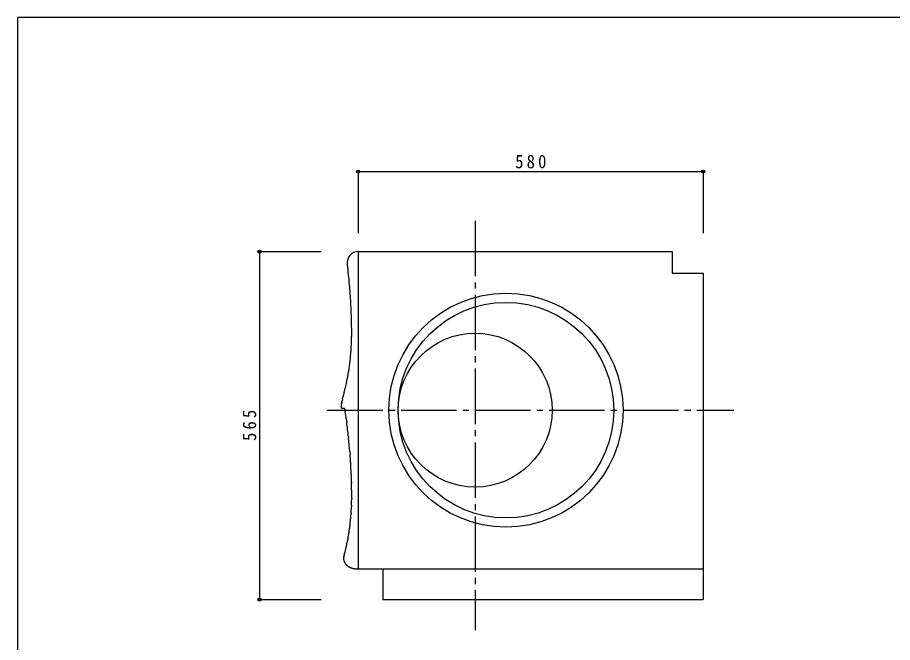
# Model space of a CAD drawing. Units: millimetres, scale not verified. Extents: x -1447 to 1393, y -1005 to 983.
# Drawn here: x -1447 to -27, y -32 to 983 of the extents above; entities that cross this region are included whole.
import ezdxf

# ---------------------------------------------------------------- set-up
doc = ezdxf.new("R2010")
doc.units = ezdxf.units.MM
doc.header["$LTSCALE"] = 10
doc.header["$PDMODE"] = 32
doc.header["$PDSIZE"] = 5
doc.linetypes.add('CHAIN2', pattern=[12, 9, -1, 1, -1])
for name, color, linetype in [('0-0_Defpoints', 7, 'Continuous'), ('1-0', 7, 'Continuous'), ('1-1', 7, 'CHAIN2'), ('1-8', 7, 'Continuous')]:
    doc.layers.add(name, color=color, linetype=linetype)
doc.styles.add('ＭＳ ゴシック', font='')
doc.styles.get('ＭＳ ゴシック').set_extended_font_data('MS Gothic')

msp = doc.modelspace()

# ---------------------------------------------------------------- linework, layer by layer
at = {"layer": '0-0_Defpoints'}
msp.add_lwpolyline([(-1446.63, -1004.65), (1393.37, -1004.65), (1393.37, 983.35), (-1446.63, 983.35)], close=True, dxfattribs=at)
at = {"layer": '1-0'}
for p, q in [((-893.95, 603.07), (-383.95, 603.07)), ((-911.24, 582.06), (-911.29, 582.47)), ((-333.95, 568.07), (-333.95, 38.07)), ((-907.41, 545.46), (-907.75, 549.32)), ((-906.17, 528.33), (-906.35, 531.19)), ((-905.1, 507.64), (-905.25, 511.21)), ((-904.66, 495.5), (-904.72, 497.64)), ((-904.28, 471.89), (-904.28, 472.61)), ((-904.38, 463.33), (-904.35, 464.75)), ((-904.76, 451.93), (-904.7, 453.34)), ((-906.25, 431.2), (-906.18, 431.94)), ((-907.27, 422.08), (-907.2, 422.61)), ((-911.16, 397.61), (-911.05, 398.15)), ((-909.85, 404.71), (-909.45, 407.07)), ((-914.01, 384.44), (-913.47, 386.71)), ((-918.09, 368.9), (-917.83, 369.9)), ((-915.57, 378.26), (-915.21, 379.61)), ((-920.88, 349.04), (-920.88, 356.01)), ((-920.83, 356.3), (-920.71, 356.95)), ((-920.4, 358.54), (-920.18, 359.62)), ((-919.4, 363.35), (-919.08, 364.79)), ((-920.88, 349.04), (-915.84, 349.04)), ((-915.71, 348.29), (-914.84, 342.87)), ((-913.12, 331.25), (-912.33, 325.45)), ((-909.5, 302.16), (-909.26, 299.93)), ((-907.24, 278.18), (-906.85, 273.29)), ((-906.04, 261.29), (-905.95, 259.78)), ((-905.06, 241.79), (-904.93, 238.42)), ((-904.61, 228.67), (-904.56, 226.79)), ((-904.3, 202.79), (-904.31, 200.91)), ((-904.56, 191.16), (-904.67, 188.53)), ((-905.27, 178.03), (-905.37, 176.54)), ((-905.99, 169.03), (-906.06, 168.29)), ((-909.08, 144.28), (-909.2, 143.52)), ((-910.51, 136.04), (-910.8, 134.52)), ((-915.32, 114.26), (-915.33, 114.19)), ((-912.34, 126.99), (-912.51, 126.24)), ((-917.46, 104.83), (-917.46, 104.71)), ((-917.46, 104.03), (-917.46, 103.93)), ((-917.43, 105.31), (-917.43, 105.25)), ((-917.4, 103.14), (-917.39, 103.05)), ((-917.35, 105.97), (-917.36, 105.93)), ((-917.3, 102.43), (-917.28, 102.33)), ((-917.23, 106.74), (-917.23, 106.73)), ((-917.19, 101.92), (-917.19, 101.9)), ((-917.11, 107.29), (-917.14, 107.15)), ((-917, 101.14), (-916.97, 101.04)), ((-916.92, 108.03), (-916.94, 107.96)), ((-916.79, 100.48), (-916.75, 100.37)), ((-916.45, 99.6), (-916.44, 99.56)), ((-916.11, 98.84), (-916.07, 98.77)), ((-915.77, 98.19), (-915.75, 98.15)), ((-914.86, 96.72), (-914.86, 96.72)), ((-914.53, 96.26), (-914.52, 96.25)), ((-914.19, 95.82), (-914.19, 95.82)), ((-912.77, 94.24), (-912.72, 94.2)), ((-912.25, 93.74), (-912.14, 93.64)), ((-911.23, 92.85), (-911.2, 92.82)), ((-910.65, 92.4), (-910.54, 92.32)), ((-908.56, 91.04), (-908.51, 91.01)), ((-908.02, 90.74), (-907.97, 90.71)), ((-906.76, 90.11), (-906.71, 90.09)), ((-906.24, 89.88), (-906.2, 89.86)), ((-904.69, 89.29), (-904.61, 89.27)), ((-904.27, 89.14), (-904.17, 89.11)), ((-903.88, 89), (-903.84, 88.99)), ((-903.63, 88.92), (-903.57, 88.9)), ((-901.13, 88.36), (-901.04, 88.35)), ((-900.61, 88.28), (-900.59, 88.28)), ((-899.81, 88.17), (-899.8, 88.17)), ((-899.06, 88.09), (-898.98, 88.08)), ((-898.54, 88.05), (-898.47, 88.05)), ((-898.17, 88.03), (-898.16, 88.03)), ((-897.61, 88.02), (-897.53, 88.01))]:
    msp.add_line(p, q, dxfattribs=at)
for points in [[(-893.95, 603.07), (-893.95, 88.03), (-333.95, 88.03)], [(-383.95, 603.07), (-383.95, 568.07), (-333.95, 568.07)], [(-916.91, 108.1), (-916.92, 108.03), (-916.93, 108)], [(-897.08, 88), (-897.04, 88), (-897.04, 88)], [(-853.95, 88.03), (-853.95, 38.07), (-333.95, 38.07)]]:
    msp.add_lwpolyline(points, dxfattribs=at)
for centre, radius in [((-653.95, 345.57), 190), ((-653.95, 345.57), 175), ((-703.95, 345.57), 125)]:
    msp.add_circle(centre, radius, dxfattribs=at)
for centre, radius, start, end in [((-893.94, 585.47), 17.59, 90.05866, 187.94081), ((-1769.67, 474.37), 865.16, 7.17753, 7.21569), ((-1737.79, 477.97), 833.09, 6.0453, 7.17753), ((-1827.58, 468.47), 923.37, 5.02377, 6.0453), ((-1446.9, 498.03), 541.57, 3.51035, 5.02377), ((-2246.31, 446.12), 1342.66, 3.1445, 3.51035), ((-1654.02, 478.66), 749.47, 2.48908, 3.1445), ((-1728.79, 471.83), 824.47, 1.79351, 2.48908), ((-1855.65, 465.72), 951.46, 1.44884, 1.79351), ((-1665.27, 470.53), 761.02, 1.01795, 1.44885), ((-1546.53, 472.64), 642.26, 0.5074, 1.01796), ((-1308.02, 472.48), 403.75, 358.9034, 359.91753), ((-1460.18, 473.41), 555.9, 359.91753, 0.5074), ((-1294.9, 470.8), 390.6, 357.43778, 358.9034), ((-1356.14, 474.61), 451.98, 354.58339, 355.85371), ((-1266.85, 468.14), 362.45, 355.85371, 357.43778), ((-1184.88, 457.62), 279.88, 352.81275, 354.58339), ((-1186.85, 454.26), 281.39, 350.34487, 351.8895), ((-1374.36, 480.98), 470.79, 351.8895, 352.81275), ((-1430.66, 500.27), 529.55, 348.2192, 348.82233), ((-1157.31, 446.81), 251.02, 348.82233, 350.34487), ((-1074.44, 422.02), 164.78, 345.08572, 346.81414), ((-1134.78, 438.56), 227.3, 346.81414, 348.2192), ((-655.1, 301.41), 271.51, 164.93285, 165.38933), ((-333.34, 214.8), 604.72, 164.72788, 164.93284), ((-4059.3, 1232.15), 3257.64, 344.72788, 344.76593), ((-1290.13, 478.02), 387.61, 344.76593, 345.08572), ((-496.47, 276.16), 431.86, 169.30545, 169.34441), ((-762.38, 327.05), 161.12, 168.73114, 169.30545), ((-745.58, 324.83), 178.03, 167.50263, 168.73114), ((-807.13, 339.98), 114.67, 165.38933, 167.50263), ((-1791.29, 206.98), 886.91, 9.16843, 9.2174), ((-1369.18, 269.54), 460.22, 7.70596, 9.16843), ((-1768.48, 209.6), 863.95, 6.1504, 7.70596), ((-1657.33, 219.31), 752.4, 4.48755, 6.1504), ((-1478.72, 228.41), 573.63, 3.28605, 4.48755), ((-2215.34, 184.6), 1311.55, 2.89262, 3.28605), ((-1649.51, 213.2), 745, 2.20001, 2.89262), ((-1772.42, 205.09), 868.13, 1.55617, 2.20001), ((-1864.3, 200.72), 960.09, 1.19803, 1.55617), ((-1628.71, 205.65), 724.45, 0.72343, 1.19805), ((-1492.56, 207.37), 588.29, 0.13902, 0.72345), ((-1207.93, 203.84), 303.63, 357.60549, 359.44683), ((-1400.96, 207.59), 496.69, 359.44683, 0.13902), ((-1266.38, 203.66), 362.02, 355.94037, 357.60549), ((-1247.77, 200.84), 343.26, 354.6824, 355.94037), ((-1257.5, 200.03), 352.86, 351.89105, 352.87357), ((-1276.96, 202.47), 372.47, 352.87354, 353.8044), ((-1299.25, 204.89), 394.89, 353.80438, 354.6824), ((-1169.63, 185.44), 263.79, 349.20594, 350.8555), ((-1239.6, 197.48), 334.78, 350.8555, 351.89105), ((-1195.29, 188.76), 289.62, 347.68454, 349.20594), ((-1351.88, 223.55), 450.04, 345.13552, 345.93659), ((-1325.26, 216.95), 422.61, 345.93659, 346.77072), ((-1289.38, 208.52), 385.75, 346.77072, 347.68454), ((-908.72, 104.38), 8.75, 177.84679, 182.25821), ((-907.31, 104.45), 10.15, 175.46343, 177.84679), ((-906.05, 104.38), 11.41, 182.25821, 186.28583), ((-907.55, 104.52), 9.9, 173.65854, 175.46343), ((-902.6, 103.97), 14.89, 172.45775, 173.65854), ((-908.5, 104.03), 8.94, 186.28583, 190.28495), ((-907.11, 104.61), 10.33, 170.31531, 172.45763), ((-893.69, 102.32), 23.94, 169.39095, 170.31531), ((-906.43, 104.3), 11.03, 190.28495, 192.47037), ((-905.1, 104.47), 12.34, 167.44402, 169.39095), ((-905.25, 104.55), 12.23, 192.47037, 194.3231), ((-903.86, 104.34), 13.57, 164.51119, 167.44402), ((-904.86, 104.65), 12.64, 194.3231, 196.11624), ((-907.1, 103.89), 10.27, 196.11624, 199.42535), ((-903.5, 105.04), 14.05, 199.42535, 202.77455), ((-903.64, 104.93), 13.88, 202.77455, 206.07199), ((-904.03, 104.67), 13.41, 206.07199, 208.85657), ((-902.07, 105.69), 15.62, 208.85657, 210.92798), ((-901.72, 105.91), 16.04, 210.92798, 212.94537), ((-901.36, 106.14), 16.46, 212.94522, 214.91104), ((-901.1, 106.32), 16.78, 214.91099, 216.8289), ((-901.04, 106.35), 16.84, 216.8289, 218.68231), ((-900.23, 106.99), 17.88, 218.68231, 220.38495), ((-899.63, 107.5), 18.66, 220.38495, 222.0157), ((-899.01, 108.06), 19.5, 222.01574, 223.57649), ((-898.35, 108.69), 20.41, 223.57644, 225.06794), ((-899.83, 107.12), 18.25, 225.06794, 227.11361), ((-901.91, 104.65), 15.03, 227.11361, 229.39062), ((-893.42, 114.54), 28.06, 229.39062, 230.61045), ((-903.37, 102.36), 12.33, 230.61045, 233.80342), ((-899.51, 107.39), 18.67, 233.80342, 235.60718), ((-898.61, 108.7), 20.27, 235.60718, 237.26953), ((-897.62, 110.24), 22.09, 237.26913, 238.79505), ((-896.39, 112.27), 24.47, 238.79474, 240.17259), ((-897.87, 109.57), 21.39, 240.17259, 241.68983), ((-897.16, 110.78), 22.79, 241.68983, 242.82508), ((-898.08, 108.97), 20.76, 242.82508, 244.0708), ((-898.79, 107.52), 19.14, 244.07112, 245.42199), ((-900.82, 102.95), 14.15, 245.42199, 247.47401), ((-898.71, 107.91), 19.53, 247.47401, 248.65516), ((-895.88, 115.16), 27.32, 248.65516, 249.49972), ((-890.14, 130.5), 43.69, 249.49958, 250.02787), ((-863.37, 204.16), 122.07, 250.02779, 250.21692), ((-960.1, -65), 163.94, 70.08858, 70.21692), ((-897.86, 106.51), 18.51, 250.08858, 250.5701), ((-897.15, 108.55), 20.67, 250.5701, 251.00129), ((-901.51, 95.76), 7.16, 251.00129, 252.79379), ((-900.02, 100.37), 12, 252.79379, 254.28486), ((-899.68, 101.59), 13.27, 254.28486, 255.63397), ((-899.29, 103.11), 14.84, 255.63361, 256.84101), ((-898.84, 105.04), 16.82, 256.84056, 257.90657), ((-898.3, 107.55), 19.39, 257.90615, 258.83151), ((-897.63, 110.94), 22.85, 258.83119, 259.61684), ((-896.74, 115.77), 27.76, 259.61665, 260.26358), ((-895.67, 122.05), 34.13, 260.26352, 260.7897), ((-894.61, 128.01), 40.18, 260.7897, 261.41312), ((-890.48, 155.2), 67.69, 261.41312, 261.74663), ((-897.43, 107.36), 19.34, 261.74663, 262.91379), ((-896.52, 114.58), 26.61, 262.91405, 263.72083), ((-897.99, 101.23), 13.18, 263.72083, 265.34963), ((-897.55, 105.68), 17.65, 265.34963, 266.78331), ((-897.6, 103.44), 15.41, 266.78331, 267.88169), ((-896.78, 125.56), 37.56, 267.88169, 268.30296), ((-896.82, 124.07), 36.06, 268.30296, 268.7417), ((-904.72, -239.34), 327.43, 88.66351, 88.7417)]:
    msp.add_arc(centre, radius, start, end, dxfattribs=at)
at = {"layer": '1-1'}
for p, q in [((-703.95, 653.07), (-703.95, -11.93)), ((-943.95, 345.57), (-283.95, 345.57))]:
    msp.add_line(p, q, dxfattribs=at)
at = {"layer": '1-8'}
for p, q in [((-893.95, 733.07), (-333.95, 733.07)), ((-893.95, 733.07), (-893.95, 633.07)), ((-333.95, 733.07), (-333.95, 633.07)), ((-1053.95, 603.07), (-1053.95, 38.07)), ((-1053.95, 603.07), (-953.95, 603.07)), ((-897.04, 88), (-893.95, 88)), ((-1053.95, 38.07), (-953.95, 38.07))]:
    msp.add_line(p, q, dxfattribs=at)
for p in [(-893.95, 733.07), (-333.95, 733.07), (-1053.95, 603.07), (-1053.95, 38.07)]:
    msp.add_point(p, dxfattribs=at)

# ---------------------------------------------------------------- texts
at = {"layer": '1-8', "insert": (-638.95, 738.07), "char_height": 21.99, "attachment_point": 7, "style": 'ＭＳ ゴシック'}
msp.add_mtext('\\T1.38;\\W0.9;580', dxfattribs=at)
at = {"layer": '1-8', "insert": (-1058.95, 295.57), "char_height": 21.99, "attachment_point": 7, "rotation": 90, "style": 'ＭＳ ゴシック'}
msp.add_mtext('\\T1.38;\\W0.9;565', dxfattribs=at)

doc.saveas('drawing.dxf')
